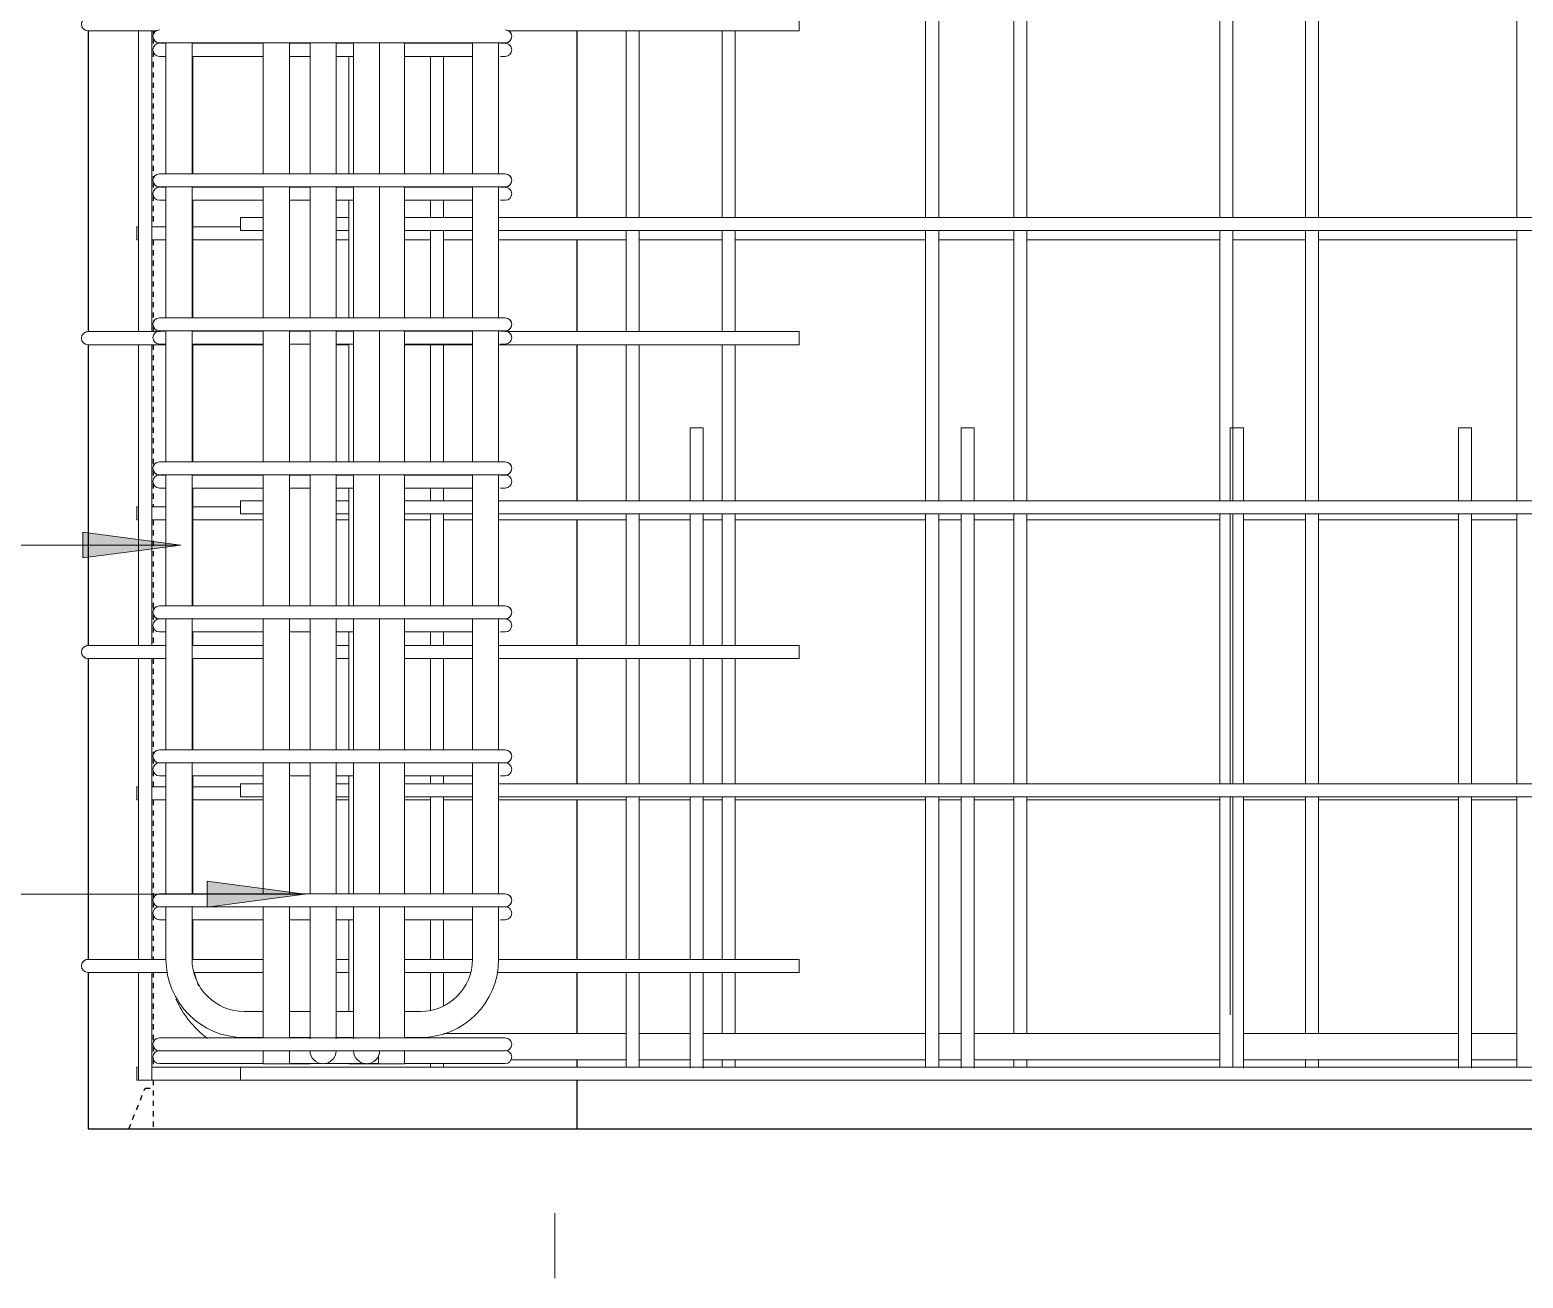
# Model space of a CAD drawing. Header units: millimetres. Extents: x 12491 to 23610, y -3081 to 6026.
# Drawn here: x 14579 to 15495, y -1486 to -721 of the extents above; entities that cross this region are included whole.
import ezdxf

# ---------------------------------------------------------------- set-up
doc = ezdxf.new("R2010")
doc.units = ezdxf.units.MM
doc.linetypes.add('Dash', pattern=[6.36, 3.18, -3.18])
for name, color, linetype, lineweight in [('A-WALL', 113, 'Continuous', 25), ('A-WALL-HDLN', 110, 'Dash', 25), ('G-ANNO-SYMB', 111, 'Continuous', 9), ('S-RBAR', 171, 'Continuous', 18), ('S-RBAR-IDEN', 171, 'Continuous', 9)]:
    doc.layers.add(name, color=color, linetype=linetype, lineweight=lineweight)

msp = doc.modelspace()

# ---------------------------------------------------------------- hatches: boundary and pattern name
at = {"layer": 'S-RBAR-IDEN'}
for points in [[(14671.48662, -1036.89433), (14611.48662, -1028.99518), (14611.48662, -1044.79348)], [(14747.55935, -1251.00516), (14687.55935, -1243.10601), (14687.55935, -1258.90431)]]:
    msp.add_hatch(color=256, dxfattribs=at).paths.add_polyline_path(points)

# ---------------------------------------------------------------- linework, layer by layer
at = {"layer": 'A-WALL'}
for p, q in [((14614.56745, -721.5), (14614.56745, -906)), ((14914.5695, -836.06703), (14914.5695, -721.5)), ((14914.5695, -906), (14914.5695, -849.72414)), ((14614.56745, -914), (14614.56745, -1098.5)), ((14914.5695, -1009.71136), (14914.5695, -914)), ((14914.5695, -1098.5), (14914.5695, -1021.48276)), ((14614.56745, -1106.5), (14614.56745, -1291)), ((14914.5695, -1183.35568), (14914.5695, -1106.5)), ((14914.5695, -1291), (14914.5695, -1193.24138)), ((14614.56745, -1299), (14614.56745, -1395)), ((14914.5695, -1336.5), (14914.5695, -1299)), ((14914.5695, -1357), (14914.5695, -1352.5)), ((14914.5695, -1395), (14914.5695, -1365)), ((14614.56745, -1395), (16114.63777, -1395))]:
    msp.add_line(p, q, dxfattribs=at)
at = {"layer": 'A-WALL-HDLN'}
for p, q in [((14654.56745, -721.5), (14654.56745, -723.85307)), ((14654.56745, -726.02845), (14654.56745, -732.089)), ((14654.56745, -734.26438), (14654.56745, -812.16367)), ((14654.56745, -814.33905), (14654.56745, -820.339)), ((14654.56745, -822.51438), (14654.56745, -841.72414)), ((14654.56745, -849.72414), (14654.56745, -900.47426)), ((14654.56745, -902.64965), (14654.56745, -906)), ((14654.56745, -914), (14654.56745, -988.78486)), ((14654.56745, -990.96024), (14654.56745, -996.839)), ((14654.56745, -999.01438), (14654.56745, -1013.48276)), ((14654.56745, -1021.48276), (14654.56745, -1077.09546)), ((14654.56745, -1079.27084), (14654.56745, -1085.089)), ((14654.56745, -1087.26438), (14654.56745, -1098.5)), ((14654.56745, -1106.5), (14654.56745, -1165.40606)), ((14654.56745, -1167.58144), (14654.56745, -1173.339)), ((14654.56745, -1175.51438), (14654.56745, -1185.24138)), ((14654.56745, -1193.24138), (14654.56745, -1253.71666)), ((14654.56745, -1255.89204), (14654.56745, -1261.589)), ((14654.56745, -1263.76438), (14654.56745, -1291)), ((14654.56745, -1299), (14654.56745, -1342.02726)), ((14654.56745, -1344.20264), (14654.56745, -1349.839)), ((14654.56745, -1352.01438), (14654.56745, -1357)), ((14639.5698, -1395), (14649.5698, -1370)), ((14649.5698, -1370), (14654.56745, -1370)), ((14654.56745, -1365), (14654.56745, -1395))]:
    msp.add_line(p, q, dxfattribs=at)
at = {"layer": 'G-ANNO-SYMB'}
msp.add_line((14900.74861, -1446.70275), (14900.74861, -1486.47579), dxfattribs=at)
at = {"layer": 'S-RBAR'}
for p, q in [((15128.16911, -836.06703), (15128.16911, -670.42271)), ((15136.16911, -836.06703), (15136.16911, -670.42271)), ((15182.23411, -836.06703), (15182.23411, -670.42271)), ((15190.23411, -836.06703), (15190.23411, -670.42271)), ((15308.60239, -836.06703), (15308.60239, -670.42271)), ((15316.60239, -836.06703), (15316.60239, -670.42271)), ((15361.10439, -836.06703), (15361.10439, -670.42271)), ((15369.10439, -836.06703), (15369.10439, -670.42271)), ((15490.59817, -836.06703), (15490.59817, -670.42271)), ((15050.5695, -713.5), (15050.5695, -721.5)), ((14614.5695, -721.5), (14634.5695, -721.5)), ((14656.37184, -721.5), (14634.5695, -721.5)), ((14645.62327, -906), (14645.62327, -721.5)), ((14653.62327, -906), (14653.62327, -721.5)), ((15050.5695, -721.5), (14872.37184, -721.5)), ((14944.61082, -836.06703), (14944.61082, -721.5)), ((14952.61082, -836.06703), (14952.61082, -721.5)), ((15003.36383, -836.06703), (15003.36383, -721.5)), ((15011.36383, -836.06703), (15011.36383, -721.5)), ((14678.37184, -728.93386), (14658.37184, -728.93386)), ((14659.05333, -729.18359), (14661.83664, -729.18359)), ((14662.37184, -728.93386), (14662.37184, -809.24446)), ((14678.37184, -728.93386), (14850.37184, -728.93386)), ((14678.37184, -728.93386), (14678.37184, -809.24446)), ((14722.02703, -729.18359), (14678.37184, -729.18359)), ((14722.02703, -809.24446), (14722.02703, -728.93386)), ((14738.02703, -809.24446), (14738.02703, -728.93386)), ((14750.70022, -729.18359), (14738.02703, -729.18359)), ((14750.70022, -728.93386), (14750.70022, -809.24446)), ((14766.70022, -728.93386), (14766.70022, -809.24446)), ((14777.38707, -729.18359), (14766.70022, -729.18359)), ((14777.38707, -728.93386), (14777.38707, -809.24446)), ((14793.38707, -728.93386), (14793.38707, -809.24446)), ((14808.63133, -809.24446), (14808.63133, -728.93386)), ((14850.37184, -729.18359), (14808.63133, -729.18359)), ((14864.51398, -728.93386), (14850.37184, -728.93386)), ((14850.37184, -809.24446), (14850.37184, -728.93386)), ((14870.37184, -728.93386), (14864.51398, -728.93386)), ((14870.37184, -728.93386), (14864.51398, -728.93386)), ((14866.37184, -809.24446), (14866.37184, -728.93386)), ((14867.56391, -729.18359), (14870.37184, -729.18359)), ((14658.37184, -737.18359), (14662.07162, -737.18359)), ((14722.02703, -737.18359), (14678.37184, -737.18359)), ((14678.76303, -737.18359), (14678.76303, -809.24446)), ((14750.70022, -737.18359), (14738.02703, -737.18359)), ((14777.38707, -737.18359), (14766.70022, -737.18359)), ((14774.56723, -809.24446), (14774.56723, -737.18359)), ((14850.37184, -737.18359), (14808.63133, -737.18359)), ((14824.49355, -809.24446), (14824.49355, -737.18359)), ((14832.49355, -809.24446), (14832.49355, -737.18359)), ((14867.56391, -737.18359), (14870.37184, -737.18359)), ((14678.37184, -809.24446), (14658.37184, -809.24446)), ((14678.37184, -809.24446), (14850.37184, -809.24446)), ((14870.37184, -809.24446), (14850.37184, -809.24446)), ((14870.37184, -809.24446), (14850.37184, -809.24446)), ((14678.37184, -817.24446), (14658.37184, -817.24446)), ((14659.05333, -817.43359), (14661.83664, -817.43359)), ((14662.37184, -817.24446), (14662.37184, -897.55505)), ((14678.37184, -817.24446), (14850.37184, -817.24446)), ((14678.37184, -817.24446), (14678.37184, -897.55505)), ((14722.02703, -817.43359), (14678.37184, -817.43359)), ((14722.02703, -897.55505), (14722.02703, -817.24446)), ((14738.02703, -897.55505), (14738.02703, -817.24446)), ((14750.70022, -817.43359), (14738.02703, -817.43359)), ((14750.70022, -817.24446), (14750.70022, -897.55505)), ((14766.70022, -817.24446), (14766.70022, -897.55505)), ((14777.38707, -817.43359), (14766.70022, -817.43359)), ((14777.38707, -817.24446), (14777.38707, -897.55505)), ((14793.38707, -817.24446), (14793.38707, -897.55505)), ((14808.63133, -897.55505), (14808.63133, -817.24446)), ((14850.37184, -817.43359), (14808.63133, -817.43359)), ((14864.51398, -817.24446), (14850.37184, -817.24446)), ((14850.37184, -897.55505), (14850.37184, -817.24446)), ((14870.37184, -817.24446), (14864.51398, -817.24446)), ((14870.37184, -817.24446), (14864.51398, -817.24446)), ((14866.37184, -897.55505), (14866.37184, -817.24446)), ((14867.56391, -817.43359), (14870.37184, -817.43359)), ((14658.37184, -825.43359), (14662.07162, -825.43359)), ((14722.02703, -825.43359), (14678.37184, -825.43359)), ((14678.76303, -825.43359), (14678.76303, -897.55505)), ((14750.70022, -825.43359), (14738.02703, -825.43359)), ((14777.38707, -825.43359), (14766.70022, -825.43359)), ((14774.56723, -897.55505), (14774.56723, -825.43359)), ((14850.37184, -825.43359), (14808.63133, -825.43359)), ((14824.49355, -836.06703), (14824.49355, -825.43359)), ((14832.49355, -836.06703), (14832.49355, -825.43359)), ((14867.56391, -825.43359), (14870.37184, -825.43359)), ((14644.58551, -841.72414), (14645.62327, -841.72414)), ((14644.58551, -849.72414), (14644.58551, -841.72414)), ((14653.62327, -841.72414), (14662.37184, -841.72414)), ((14678.76303, -841.72414), (14708.14662, -841.72414)), ((14708.14662, -836.06703), (14722.02703, -836.06703)), ((14708.14662, -844.06703), (14708.14662, -836.06703)), ((14766.70022, -836.06703), (14774.56723, -836.06703)), ((14808.63133, -836.06703), (14850.37184, -836.06703)), ((14866.37184, -836.06703), (16044.58551, -836.06703)), ((14644.58551, -849.72414), (14645.62327, -849.72414)), ((14653.62327, -849.72414), (14662.37184, -849.72414)), ((14678.76303, -849.72414), (14722.02703, -849.72414)), ((14708.14662, -844.06703), (14722.02703, -844.06703)), ((14766.70022, -844.06703), (14774.56723, -844.06703)), ((14766.70022, -849.72414), (14774.56723, -849.72414)), ((14808.63133, -844.06703), (14850.37184, -844.06703)), ((14808.63133, -849.72414), (14824.49355, -849.72414)), ((14824.49355, -897.55505), (14824.49355, -844.06703)), ((14832.49355, -897.55505), (14832.49355, -844.06703)), ((14832.49355, -849.72414), (14850.37184, -849.72414)), ((14866.37184, -844.06703), (16044.58551, -844.06703)), ((14866.37184, -849.72414), (14944.61082, -849.72414)), ((14944.61082, -906), (14944.61082, -844.06703)), ((14952.61082, -906), (14952.61082, -844.06703)), ((14952.61082, -849.72414), (15003.36383, -849.72414)), ((15003.36383, -906), (15003.36383, -844.06703)), ((15011.36383, -906), (15011.36383, -844.06703)), ((15011.36383, -849.72414), (15128.16911, -849.72414)), ((15128.16911, -1009.71136), (15128.16911, -844.06703)), ((15136.16911, -1009.71136), (15136.16911, -844.06703)), ((15136.16911, -849.72414), (15182.23411, -849.72414)), ((15182.23411, -1009.71136), (15182.23411, -844.06703)), ((15190.23411, -1009.71136), (15190.23411, -844.06703)), ((15190.23411, -849.72414), (15308.60239, -849.72414)), ((15308.60239, -1009.71136), (15308.60239, -844.06703)), ((15316.60239, -1009.71136), (15316.60239, -844.06703)), ((15316.60239, -849.72414), (15361.10439, -849.72414)), ((15361.10439, -1009.71136), (15361.10439, -844.06703)), ((15369.10439, -1009.71136), (15369.10439, -844.06703)), ((15369.10439, -849.72414), (15490.59817, -849.72414)), ((15490.59817, -1009.71136), (15490.59817, -844.06703)), ((14614.5695, -906), (14634.5695, -906)), ((14656.90174, -906), (14634.5695, -906)), ((14659.07936, -906), (14657.36028, -906)), ((14678.37184, -897.55505), (14658.37184, -897.55505)), ((14678.37184, -905.55505), (14658.37184, -905.55505)), ((14659.05333, -905.68359), (14661.83664, -905.68359)), ((14662.37184, -905.55505), (14662.37184, -985.86565)), ((14678.37184, -897.55505), (14850.37184, -897.55505)), ((14678.37184, -905.55505), (14850.37184, -905.55505)), ((14678.37184, -905.55505), (14678.37184, -985.86565)), ((14722.02703, -905.68359), (14678.37184, -905.68359)), ((14722.02703, -985.86565), (14722.02703, -905.55505)), ((14738.02703, -985.86565), (14738.02703, -905.55505)), ((14750.70022, -905.68359), (14738.02703, -905.68359)), ((14750.70022, -905.55505), (14750.70022, -985.86565)), ((14766.70022, -905.55505), (14766.70022, -985.86565)), ((14777.38707, -905.68359), (14766.70022, -905.68359)), ((14777.38707, -905.55505), (14777.38707, -985.86565)), ((14793.38707, -905.55505), (14793.38707, -985.86565)), ((14808.63133, -985.86565), (14808.63133, -905.55505)), ((14850.37184, -905.68359), (14808.63133, -905.68359)), ((14870.37184, -897.55505), (14850.37184, -897.55505)), ((14870.37184, -897.55505), (14850.37184, -897.55505)), ((14864.51398, -905.55505), (14850.37184, -905.55505)), ((14850.37184, -985.86565), (14850.37184, -905.55505)), ((14870.37184, -905.55505), (14864.51398, -905.55505)), ((14870.37184, -905.55505), (14864.51398, -905.55505)), ((14866.37184, -985.86565), (14866.37184, -905.55505)), ((14867.56391, -905.68359), (14870.37184, -905.68359)), ((14871.38341, -906), (14870.37184, -906)), ((15050.5695, -906), (14871.84194, -906)), ((15050.5695, -906), (15050.5695, -914)), ((14614.5695, -914), (14634.5695, -914)), ((14662.37184, -914), (14634.5695, -914)), ((14645.62327, -1098.5), (14645.62327, -914)), ((14653.62327, -1098.5), (14653.62327, -914)), ((14658.37184, -913.68359), (14662.07162, -913.68359)), ((14722.02703, -913.68359), (14678.37184, -913.68359)), ((14722.02703, -914), (14678.37184, -914)), ((14678.76303, -914), (14678.76303, -985.86565)), ((14750.70022, -913.68359), (14738.02703, -913.68359)), ((14777.38707, -913.68359), (14766.70022, -913.68359)), ((14774.56723, -914), (14766.70022, -914)), ((14774.56723, -985.86565), (14774.56723, -913.68359)), ((14850.37184, -913.68359), (14808.63133, -913.68359)), ((14850.37184, -914), (14808.63133, -914)), ((14824.49355, -985.86565), (14824.49355, -914)), ((14832.49355, -985.86565), (14832.49355, -914)), ((15050.5695, -914), (14866.37184, -914)), ((14867.56391, -913.68359), (14870.37184, -913.68359)), ((14944.61082, -1009.71136), (14944.61082, -914)), ((14952.61082, -1009.71136), (14952.61082, -914)), ((15003.36383, -1009.71136), (15003.36383, -914)), ((15011.36383, -1009.71136), (15011.36383, -914)), ((14991.79667, -965), (14983.79667, -965)), ((14983.79667, -1009.71136), (14983.79667, -965)), ((14991.79667, -1009.71136), (14991.79667, -965)), ((15158.01791, -965), (15150.01791, -965)), ((15150.01791, -1009.71136), (15150.01791, -965)), ((15158.01791, -1009.71136), (15158.01791, -965)), ((15322.98914, -965), (15314.98914, -965)), ((15314.98914, -1009.71136), (15314.98914, -965)), ((15322.98914, -1009.71136), (15322.98914, -965)), ((15462.96037, -965), (15454.96037, -965)), ((15454.96037, -1009.71136), (15454.96037, -965)), ((15462.96037, -1009.71136), (15462.96037, -965)), ((14678.37184, -985.86565), (14658.37184, -985.86565)), ((14678.37184, -985.86565), (14850.37184, -985.86565)), ((14870.37184, -985.86565), (14850.37184, -985.86565)), ((14870.37184, -985.86565), (14850.37184, -985.86565)), ((14678.37184, -993.86565), (14658.37184, -993.86565)), ((14659.05333, -993.93359), (14661.83664, -993.93359)), ((14662.37184, -993.86565), (14662.37184, -1074.17625)), ((14678.37184, -993.86565), (14850.37184, -993.86565)), ((14678.37184, -993.86565), (14678.37184, -1074.17625)), ((14722.02703, -993.93359), (14678.37184, -993.93359)), ((14722.02703, -1074.17625), (14722.02703, -993.86565)), ((14738.02703, -1074.17625), (14738.02703, -993.86565)), ((14750.70022, -993.93359), (14738.02703, -993.93359)), ((14750.70022, -993.86565), (14750.70022, -1074.17625)), ((14766.70022, -993.86565), (14766.70022, -1074.17625)), ((14777.38707, -993.93359), (14766.70022, -993.93359)), ((14777.38707, -993.86565), (14777.38707, -1074.17625)), ((14793.38707, -993.86565), (14793.38707, -1074.17625)), ((14808.63133, -1074.17625), (14808.63133, -993.86565)), ((14850.37184, -993.93359), (14808.63133, -993.93359)), ((14864.51398, -993.86565), (14850.37184, -993.86565)), ((14850.37184, -1074.17625), (14850.37184, -993.86565)), ((14870.37184, -993.86565), (14864.51398, -993.86565)), ((14870.37184, -993.86565), (14864.51398, -993.86565)), ((14866.37184, -1074.17625), (14866.37184, -993.86565)), ((14867.56391, -993.93359), (14870.37184, -993.93359)), ((14658.37184, -1001.93359), (14662.07162, -1001.93359)), ((14722.02703, -1001.93359), (14678.37184, -1001.93359)), ((14678.76303, -1001.93359), (14678.76303, -1074.17625)), ((14750.70022, -1001.93359), (14738.02703, -1001.93359)), ((14777.38707, -1001.93359), (14766.70022, -1001.93359)), ((14774.56723, -1074.17625), (14774.56723, -1001.93359)), ((14850.37184, -1001.93359), (14808.63133, -1001.93359)), ((14824.49355, -1009.71136), (14824.49355, -1001.93359)), ((14832.49355, -1009.71136), (14832.49355, -1001.93359)), ((14867.56391, -1001.93359), (14870.37184, -1001.93359)), ((14644.58551, -1013.48276), (14645.62327, -1013.48276)), ((14644.58551, -1021.48276), (14644.58551, -1013.48276)), ((14653.62327, -1013.48276), (14662.37184, -1013.48276)), ((14678.76303, -1013.48276), (14708.14662, -1013.48276)), ((14708.14662, -1009.71136), (14722.02703, -1009.71136)), ((14708.14662, -1017.71136), (14708.14662, -1009.71136)), ((14766.70022, -1009.71136), (14774.56723, -1009.71136)), ((14808.63133, -1009.71136), (14850.37184, -1009.71136)), ((14866.37184, -1009.71136), (16044.58551, -1009.71136)), ((14644.58551, -1021.48276), (14645.62327, -1021.48276)), ((14653.62327, -1021.48276), (14662.37184, -1021.48276)), ((14678.76303, -1021.48276), (14722.02703, -1021.48276)), ((14708.14662, -1017.71136), (14722.02703, -1017.71136)), ((14766.70022, -1017.71136), (14774.56723, -1017.71136)), ((14766.70022, -1021.48276), (14774.56723, -1021.48276)), ((14808.63133, -1017.71136), (14850.37184, -1017.71136)), ((14808.63133, -1021.48276), (14824.49355, -1021.48276)), ((14824.49355, -1074.17625), (14824.49355, -1017.71136)), ((14832.49355, -1074.17625), (14832.49355, -1017.71136)), ((14832.49355, -1021.48276), (14850.37184, -1021.48276)), ((14866.37184, -1017.71136), (16044.58551, -1017.71136)), ((14866.37184, -1021.48276), (14944.61082, -1021.48276)), ((14944.61082, -1098.5), (14944.61082, -1017.71136)), ((14952.61082, -1098.5), (14952.61082, -1017.71136)), ((14952.61082, -1021.48276), (14983.79667, -1021.48276)), ((14983.79667, -1098.5), (14983.79667, -1017.71136)), ((14991.79667, -1098.5), (14991.79667, -1017.71136)), ((14991.79667, -1021.48276), (15003.36383, -1021.48276)), ((15003.36383, -1098.5), (15003.36383, -1017.71136)), ((15011.36383, -1098.5), (15011.36383, -1017.71136)), ((15011.36383, -1021.48276), (15128.16911, -1021.48276)), ((15128.16911, -1183.35568), (15128.16911, -1017.71136)), ((15136.16911, -1183.35568), (15136.16911, -1017.71136)), ((15136.16911, -1021.48276), (15150.01791, -1021.48276)), ((15150.01791, -1183.35568), (15150.01791, -1017.71136)), ((15158.01791, -1183.35568), (15158.01791, -1017.71136)), ((15158.01791, -1021.48276), (15182.23411, -1021.48276)), ((15182.23411, -1183.35568), (15182.23411, -1017.71136)), ((15190.23411, -1183.35568), (15190.23411, -1017.71136)), ((15190.23411, -1021.48276), (15308.60239, -1021.48276)), ((15308.60239, -1183.35568), (15308.60239, -1017.71136)), ((15314.98914, -1183.35568), (15314.98914, -1017.71136)), ((15316.60239, -1183.35568), (15316.60239, -1017.71136)), ((15322.98914, -1183.35568), (15322.98914, -1017.71136)), ((15322.98914, -1021.48276), (15361.10439, -1021.48276)), ((15361.10439, -1183.35568), (15361.10439, -1017.71136)), ((15369.10439, -1183.35568), (15369.10439, -1017.71136)), ((15369.10439, -1021.48276), (15454.96037, -1021.48276)), ((15454.96037, -1183.35568), (15454.96037, -1017.71136)), ((15462.96037, -1183.35568), (15462.96037, -1017.71136)), ((15462.96037, -1021.48276), (15490.59817, -1021.48276)), ((15490.59817, -1183.35568), (15490.59817, -1017.71136)), ((14678.37184, -1074.17625), (14658.37184, -1074.17625)), ((14678.37184, -1074.17625), (14850.37184, -1074.17625)), ((14870.37184, -1074.17625), (14850.37184, -1074.17625)), ((14870.37184, -1074.17625), (14850.37184, -1074.17625)), ((14678.37184, -1082.17625), (14658.37184, -1082.17625)), ((14662.37184, -1082.17625), (14662.37184, -1162.48685)), ((14678.37184, -1082.17625), (14850.37184, -1082.17625)), ((14678.37184, -1082.17625), (14678.37184, -1162.48685)), ((14722.02703, -1162.48685), (14722.02703, -1082.17625)), ((14738.02703, -1162.48685), (14738.02703, -1082.17625)), ((14750.70022, -1082.17625), (14750.70022, -1162.48685)), ((14766.70022, -1082.17625), (14766.70022, -1162.48685)), ((14777.38707, -1082.17625), (14777.38707, -1162.48685)), ((14793.38707, -1082.17625), (14793.38707, -1162.48685)), ((14808.63133, -1162.48685), (14808.63133, -1082.17625)), ((14864.51398, -1082.17625), (14850.37184, -1082.17625)), ((14850.37184, -1162.48685), (14850.37184, -1082.17625)), ((14870.37184, -1082.17625), (14864.51398, -1082.17625)), ((14870.37184, -1082.17625), (14864.51398, -1082.17625)), ((14866.37184, -1162.48685), (14866.37184, -1082.17625)), ((14614.5695, -1098.5), (14634.5695, -1098.5)), ((14662.37184, -1098.5), (14634.5695, -1098.5)), ((14658.37184, -1090.18359), (14662.07162, -1090.18359)), ((14722.02703, -1090.18359), (14678.37184, -1090.18359)), ((14722.02703, -1098.5), (14678.37184, -1098.5)), ((14678.76303, -1090.18359), (14678.76303, -1098.5)), ((14750.70022, -1090.18359), (14738.02703, -1090.18359)), ((14777.38707, -1090.18359), (14766.70022, -1090.18359)), ((14774.56723, -1098.5), (14766.70022, -1098.5)), ((14774.56723, -1162.48685), (14774.56723, -1090.18359)), ((14850.37184, -1090.18359), (14808.63133, -1090.18359)), ((14850.37184, -1098.5), (14808.63133, -1098.5)), ((14824.49355, -1098.5), (14824.49355, -1090.18359)), ((14832.49355, -1098.5), (14832.49355, -1090.18359)), ((15050.5695, -1098.5), (14866.37184, -1098.5)), ((14867.56391, -1090.18359), (14870.37184, -1090.18359)), ((15050.5695, -1098.5), (15050.5695, -1106.5)), ((14614.5695, -1106.5), (14634.5695, -1106.5)), ((14662.37184, -1106.5), (14634.5695, -1106.5)), ((14645.62327, -1291), (14645.62327, -1106.5)), ((14653.62327, -1291), (14653.62327, -1106.5)), ((14722.02703, -1106.5), (14678.37184, -1106.5)), ((14678.76303, -1106.5), (14678.76303, -1162.48685)), ((14774.56723, -1106.5), (14766.70022, -1106.5)), ((14850.37184, -1106.5), (14808.63133, -1106.5)), ((14824.49355, -1162.48685), (14824.49355, -1106.5)), ((14832.49355, -1162.48685), (14832.49355, -1106.5)), ((15050.5695, -1106.5), (14866.37184, -1106.5)), ((14944.61082, -1183.35568), (14944.61082, -1106.5)), ((14952.61082, -1183.35568), (14952.61082, -1106.5)), ((14983.79667, -1183.35568), (14983.79667, -1106.5)), ((14991.79667, -1183.35568), (14991.79667, -1106.5)), ((15003.36383, -1183.35568), (15003.36383, -1106.5)), ((15011.36383, -1183.35568), (15011.36383, -1106.5)), ((14678.37184, -1162.48685), (14658.37184, -1162.48685)), ((14678.37184, -1162.48685), (14850.37184, -1162.48685)), ((14870.37184, -1162.48685), (14850.37184, -1162.48685)), ((14870.37184, -1162.48685), (14850.37184, -1162.48685)), ((14678.37184, -1170.48685), (14658.37184, -1170.48685)), ((14662.37184, -1170.48685), (14662.37184, -1250.79745)), ((14678.37184, -1170.48685), (14850.37184, -1170.48685)), ((14678.37184, -1170.48685), (14678.37184, -1250.79745)), ((14722.02703, -1250.79745), (14722.02703, -1170.48685)), ((14738.02703, -1250.79745), (14738.02703, -1170.48685)), ((14750.70022, -1170.48685), (14750.70022, -1250.79745)), ((14766.70022, -1170.48685), (14766.70022, -1250.79745)), ((14777.38707, -1170.48685), (14777.38707, -1250.79745)), ((14793.38707, -1170.48685), (14793.38707, -1250.79745)), ((14808.63133, -1250.79745), (14808.63133, -1170.48685)), ((14864.51398, -1170.48685), (14850.37184, -1170.48685)), ((14850.37184, -1250.79745), (14850.37184, -1170.48685)), ((14870.37184, -1170.48685), (14864.51398, -1170.48685)), ((14870.37184, -1170.48685), (14864.51398, -1170.48685)), ((14866.37184, -1250.79745), (14866.37184, -1170.48685)), ((14658.37184, -1178.43359), (14662.07162, -1178.43359)), ((14722.02703, -1178.43359), (14678.37184, -1178.43359)), ((14678.76303, -1178.43359), (14678.76303, -1250.79745)), ((14750.70022, -1178.43359), (14738.02703, -1178.43359)), ((14777.38707, -1178.43359), (14766.70022, -1178.43359)), ((14774.56723, -1250.79745), (14774.56723, -1178.43359)), ((14850.37184, -1178.43359), (14808.63133, -1178.43359)), ((14824.49355, -1183.35568), (14824.49355, -1178.43359)), ((14832.49355, -1183.35568), (14832.49355, -1178.43359)), ((14867.56391, -1178.43359), (14870.37184, -1178.43359)), ((14644.58551, -1185.24138), (14645.62327, -1185.24138)), ((14644.58551, -1193.24138), (14644.58551, -1185.24138)), ((14653.62327, -1185.24138), (14662.37184, -1185.24138)), ((14678.76303, -1185.24138), (14708.14662, -1185.24138)), ((14708.14662, -1183.35568), (14722.02703, -1183.35568)), ((14708.14662, -1191.35568), (14708.14662, -1183.35568)), ((14766.70022, -1183.35568), (14774.56723, -1183.35568)), ((14808.63133, -1183.35568), (14850.37184, -1183.35568)), ((14866.37184, -1183.35568), (16044.58551, -1183.35568)), ((14644.58551, -1193.24138), (14645.62327, -1193.24138)), ((14653.62327, -1193.24138), (14662.37184, -1193.24138)), ((14678.76303, -1193.24138), (14722.02703, -1193.24138)), ((14708.14662, -1191.35568), (14722.02703, -1191.35568)), ((14766.70022, -1191.35568), (14774.56723, -1191.35568)), ((14766.70022, -1193.24138), (14774.56723, -1193.24138)), ((14808.63133, -1191.35568), (14850.37184, -1191.35568)), ((14808.63133, -1193.24138), (14824.49355, -1193.24138)), ((14824.49355, -1250.79745), (14824.49355, -1191.35568)), ((14832.49355, -1250.79745), (14832.49355, -1191.35568)), ((14832.49355, -1193.24138), (14850.37184, -1193.24138)), ((14866.37184, -1191.35568), (16044.58551, -1191.35568)), ((14866.37184, -1193.24138), (14944.61082, -1193.24138)), ((14944.61082, -1291), (14944.61082, -1191.35568)), ((14952.61082, -1291), (14952.61082, -1191.35568)), ((14952.61082, -1193.24138), (14983.79667, -1193.24138)), ((14983.79667, -1291), (14983.79667, -1191.35568)), ((14991.79667, -1291), (14991.79667, -1191.35568)), ((14991.79667, -1193.24138), (15003.36383, -1193.24138)), ((15003.36383, -1291), (15003.36383, -1191.35568)), ((15011.36383, -1291), (15011.36383, -1191.35568)), ((15011.36383, -1193.24138), (15128.16911, -1193.24138)), ((15128.16911, -1357), (15128.16911, -1191.35568)), ((15136.16911, -1357), (15136.16911, -1191.35568)), ((15136.16911, -1193.24138), (15150.01791, -1193.24138)), ((15150.01791, -1325), (15150.01791, -1191.35568)), ((15158.01791, -1325), (15158.01791, -1191.35568)), ((15158.01791, -1193.24138), (15182.23411, -1193.24138)), ((15182.23411, -1336.5), (15182.23411, -1191.35568)), ((15190.23411, -1336.5), (15190.23411, -1191.35568)), ((15190.23411, -1193.24138), (15308.60239, -1193.24138)), ((15308.60239, -1357), (15308.60239, -1191.35568)), ((15314.98914, -1325), (15314.98914, -1191.35568)), ((15316.60239, -1357), (15316.60239, -1191.35568)), ((15322.98914, -1325), (15322.98914, -1191.35568)), ((15322.98914, -1193.24138), (15361.10439, -1193.24138)), ((15361.10439, -1336.5), (15361.10439, -1191.35568)), ((15369.10439, -1336.5), (15369.10439, -1191.35568)), ((15369.10439, -1193.24138), (15454.96037, -1193.24138)), ((15454.96037, -1325), (15454.96037, -1191.35568)), ((15462.96037, -1325), (15462.96037, -1191.35568)), ((15462.96037, -1193.24138), (15490.59817, -1193.24138)), ((15490.59817, -1357), (15490.59817, -1191.35568)), ((14678.37184, -1250.79745), (14658.37184, -1250.79745)), ((14678.37184, -1250.79745), (14850.37184, -1250.79745)), ((14870.37184, -1250.79745), (14850.37184, -1250.79745)), ((14870.37184, -1250.79745), (14850.37184, -1250.79745)), ((14678.37184, -1258.79745), (14658.37184, -1258.79745)), ((14662.37184, -1258.79745), (14662.37184, -1290.93359)), ((14678.37184, -1258.79745), (14850.37184, -1258.79745)), ((14678.37184, -1258.79745), (14678.37184, -1290.93359)), ((14722.02703, -1339.10805), (14722.02703, -1258.79745)), ((14738.02703, -1339.10805), (14738.02703, -1258.79745)), ((14750.70022, -1258.79745), (14750.70022, -1307)), ((14766.70022, -1258.79745), (14766.70022, -1307)), ((14777.38707, -1258.79745), (14777.38707, -1307)), ((14793.38707, -1258.79745), (14793.38707, -1307)), ((14808.63133, -1339.10805), (14808.63133, -1258.79745)), ((14864.51398, -1258.79745), (14850.37184, -1258.79745)), ((14850.37184, -1290.93359), (14850.37184, -1258.79745)), ((14870.37184, -1258.79745), (14864.51398, -1258.79745)), ((14870.37184, -1258.79745), (14864.51398, -1258.79745)), ((14866.37184, -1290.93359), (14866.37184, -1258.79745)), ((14658.37184, -1266.68359), (14662.07162, -1266.68359)), ((14722.02703, -1266.68359), (14678.37184, -1266.68359)), ((14678.76303, -1266.68359), (14678.76303, -1289)), ((14750.70022, -1266.68359), (14738.02703, -1266.68359)), ((14777.38707, -1266.68359), (14766.70022, -1266.68359)), ((14774.56723, -1322.93359), (14774.56723, -1266.68359)), ((14850.37184, -1266.68359), (14808.63133, -1266.68359)), ((14824.49355, -1291), (14824.49355, -1266.68359)), ((14832.49355, -1291), (14832.49355, -1266.68359)), ((14867.56391, -1266.68359), (14870.37184, -1266.68359)), ((14614.5695, -1291), (14634.5695, -1291)), ((14662.38059, -1291), (14634.5695, -1291)), ((14722.02703, -1291), (14678.29506, -1291)), ((14774.56723, -1291), (14766.70022, -1291)), ((14850.44863, -1291), (14808.63133, -1291)), ((15050.5695, -1291), (14866.3631, -1291)), ((15050.5695, -1291), (15050.5695, -1299)), ((14614.5695, -1299), (14634.5695, -1299)), ((14663.43381, -1299), (14634.5695, -1299)), ((14645.62327, -1365), (14645.62327, -1299)), ((14653.62327, -1365), (14653.62327, -1299)), ((14722.02703, -1299), (14679.43381, -1299)), ((14774.56723, -1299), (14766.70022, -1299)), ((14849.30988, -1299), (14808.63133, -1299)), ((14824.49355, -1322.12766), (14824.49355, -1299)), ((14832.49355, -1319.42442), (14832.49355, -1299)), ((15050.5695, -1299), (14865.30988, -1299)), ((14944.61082, -1357), (14944.61082, -1299)), ((14952.61082, -1357), (14952.61082, -1299)), ((14983.79667, -1325), (14983.79667, -1299)), ((14991.79667, -1325), (14991.79667, -1299)), ((15003.36383, -1336.5), (15003.36383, -1299)), ((15011.36383, -1336.5), (15011.36383, -1299)), ((14750.70022, -1339.68976), (14750.70022, -1307)), ((14766.70022, -1339.68976), (14766.70022, -1307)), ((14777.38707, -1339.68976), (14777.38707, -1307)), ((14793.38707, -1339.68976), (14793.38707, -1307)), ((14710.37184, -1322.93359), (14722.02703, -1322.93359)), ((14738.02703, -1322.93359), (14750.70022, -1322.93359)), ((14766.70022, -1322.93359), (14777.38707, -1322.93359)), ((14808.63133, -1322.93359), (14818.37184, -1322.93359)), ((14983.79667, -1325), (14983.79667, -1357.65878)), ((14991.79667, -1325), (14991.79667, -1357.65878)), ((15150.01791, -1325), (15150.01791, -1357.65878)), ((15158.01791, -1325), (15158.01791, -1357.65878)), ((15322.98914, -1325), (15322.98914, -1357.65878)), ((15454.96037, -1325), (15454.96037, -1357.65878)), ((15462.96037, -1325), (15462.96037, -1357.65878)), ((14832.72178, -1336.5), (14944.61082, -1336.5)), ((14952.61082, -1336.5), (14983.79667, -1336.5)), ((14991.79667, -1336.5), (15128.16911, -1336.5)), ((15136.16911, -1336.5), (15150.01791, -1336.5)), ((15158.01791, -1336.5), (15308.60239, -1336.5)), ((15322.98914, -1336.5), (15454.96037, -1336.5)), ((15462.96037, -1336.5), (15490.59817, -1336.5)), ((14678.37184, -1339.10805), (14658.37184, -1339.10805)), ((14678.37184, -1339.10805), (14850.37184, -1339.10805)), ((14710.37184, -1338.93359), (14722.02703, -1338.93359)), ((14738.02703, -1338.93359), (14750.70022, -1338.93359)), ((14766.70022, -1338.93359), (14777.38707, -1338.93359)), ((14808.63133, -1338.93359), (14818.37184, -1338.93359)), ((14870.37184, -1339.10805), (14850.37184, -1339.10805)), ((14870.37184, -1339.10805), (14850.37184, -1339.10805)), ((14678.37184, -1347.10805), (14658.37184, -1347.10805)), ((14658.37184, -1354.93359), (14678.37184, -1354.93359)), ((14678.37184, -1347.10805), (14850.37184, -1347.10805)), ((14722.02703, -1354.93359), (14678.37184, -1354.93359)), ((14722.02703, -1355), (14722.02703, -1347.10805)), ((14738.02703, -1355), (14722.02703, -1355)), ((14738.02703, -1355), (14738.02703, -1347.10805)), ((14758.19582, -1354.93359), (14738.02703, -1354.93359)), ((14750.72576, -1355), (14738.02703, -1355)), ((14784.88267, -1354.93359), (14759.20463, -1354.93359)), ((14790.56723, -1355), (14774.56723, -1355)), ((14792.63133, -1354.93359), (14785.89148, -1354.93359)), ((14792.63133, -1355), (14790.56723, -1355)), ((14792.63133, -1355), (14792.63133, -1350.23698)), ((14808.63133, -1355), (14792.63133, -1355)), ((14808.63133, -1355), (14808.63133, -1347.10805)), ((14850.37184, -1354.93359), (14808.63133, -1354.93359)), ((14824.49355, -1357), (14824.49355, -1354.93359)), ((14832.49355, -1357), (14832.49355, -1354.93359)), ((14864.51398, -1347.10805), (14850.37184, -1347.10805)), ((14850.37184, -1354.93359), (14870.37184, -1354.93359)), ((14870.37184, -1347.10805), (14864.51398, -1347.10805)), ((14870.37184, -1347.10805), (14864.51398, -1347.10805)), ((14873.828, -1352.5), (14944.61082, -1352.5)), ((14952.61082, -1352.5), (14983.79667, -1352.5)), ((14991.79667, -1352.5), (15128.16911, -1352.5)), ((15003.36383, -1357), (15003.36383, -1352.5)), ((15011.36383, -1357), (15011.36383, -1352.5)), ((15136.16911, -1352.5), (15150.01791, -1352.5)), ((15158.01791, -1352.5), (15308.60239, -1352.5)), ((15182.23411, -1357), (15182.23411, -1352.5)), ((15190.23411, -1357), (15190.23411, -1352.5)), ((15322.98914, -1352.5), (15454.96037, -1352.5)), ((15361.10439, -1357), (15361.10439, -1352.5)), ((15369.10439, -1357), (15369.10439, -1352.5)), ((15462.96037, -1352.5), (15490.59817, -1352.5)), ((14644.58551, -1357), (14645.62327, -1357)), ((14644.58551, -1365), (14644.58551, -1357)), ((14653.62327, -1357), (14708.14662, -1357)), ((14708.14662, -1357), (16044.58551, -1357)), ((14708.14662, -1365), (14708.14662, -1357)), ((14644.58551, -1365), (14645.62327, -1365)), ((14653.62327, -1365), (14645.62327, -1365)), ((14653.62327, -1365), (14708.14662, -1365)), ((14708.14662, -1365), (16044.58551, -1365))]:
    msp.add_line(p, q, dxfattribs=at)
for centre, radius, start, end in [((14614.5695, -717.5), 4, 90, 270), ((14614.5695, -717.5), 4, 195, 240), ((14658.37184, -724.93386), 4, 90, 270), ((14658.37184, -724.93386), 4, 120.7136888, 165), ((14870.37184, -724.93386), 4, 270, 90), ((14870.37184, -724.93386), 4, 270, 90), ((14870.37184, -724.93386), 4, 15, 59.2863112), ((14658.37184, -733.18359), 4, 90, 270), ((14658.37184, -724.93386), 4, 195, 240), ((14658.37184, -724.93386), 4, 255, 270), ((14870.37184, -724.93386), 4, 270, 285), ((14870.37184, -733.18359), 4, 270, 90), ((14870.37184, -724.93386), 4, 300, 345), ((14658.37184, -813.24446), 4, 90, 270), ((14658.37184, -813.24446), 4, 120, 165), ((14658.37184, -813.24446), 4, 195, 240), ((14870.37184, -813.24446), 4, 270, 90), ((14870.37184, -813.24446), 4, 270, 90), ((14870.37184, -813.24446), 4, 15, 60), ((14870.37184, -813.24446), 4, 300, 345), ((14658.37184, -821.43359), 4, 90, 270), ((14658.37184, -813.24446), 4, 255, 270), ((14870.37184, -813.24446), 4, 270, 285), ((14870.37184, -821.43359), 4, 270, 90), ((14614.5695, -910), 4, 90, 270), ((14614.5695, -910), 4, 90, 105), ((14658.37184, -901.55505), 4, 90, 270), ((14658.37184, -909.68359), 4, 90, 270), ((14658.37184, -901.55505), 4, 195, 240), ((14658.37184, -901.55505), 4, 120, 164.75877866), ((14658.37184, -901.55505), 4, 255, 270), ((14870.37184, -901.55505), 4, 270, 90), ((14870.37184, -901.55505), 4, 270, 90), ((14870.37184, -901.55505), 4, 270, 285), ((14870.37184, -909.68359), 4, 270, 90), ((14870.37184, -901.55505), 4, 15.24122134, 60), ((14870.37184, -901.55505), 4, 300, 345), ((14614.5695, -910), 4, 120, 165), ((14614.5695, -910), 4, 195, 240), ((14658.37184, -989.86565), 4, 90, 270), ((14658.37184, -989.86565), 4, 120, 165), ((14870.37184, -989.86565), 4, 270, 90), ((14870.37184, -989.86565), 4, 270, 90), ((14870.37184, -989.86565), 4, 15, 60), ((14658.37184, -997.93359), 4, 90, 270), ((14658.37184, -989.86565), 4, 195, 240), ((14658.37184, -989.86565), 4, 255, 270), ((14870.37184, -989.86565), 4, 270, 285), ((14870.37184, -997.93359), 4, 270, 90), ((14870.37184, -989.86565), 4, 300, 345), ((14658.37184, -1078.17625), 4, 90, 270), ((14658.37184, -1078.17625), 4, 120, 165), ((14658.37184, -1078.17625), 4, 195, 240), ((14870.37184, -1078.17625), 4, 270, 90), ((14870.37184, -1078.17625), 4, 270, 90), ((14870.37184, -1078.17625), 4, 15, 60), ((14870.37184, -1078.17625), 4, 300, 345), ((14658.37184, -1086.18359), 4, 90, 270), ((14658.37184, -1078.17625), 4, 255, 270), ((14870.37184, -1078.17625), 4, 270, 285), ((14870.37184, -1086.18359), 4, 270, 90), ((14614.5695, -1102.5), 4, 90, 270), ((14614.5695, -1102.5), 4, 90, 105), ((14614.5695, -1102.5), 4, 120, 165), ((14614.5695, -1102.5), 4, 195, 240), ((14658.37184, -1166.48685), 4, 90, 270), ((14870.37184, -1166.48685), 4, 270, 90), ((14870.37184, -1166.48685), 4, 270, 90), ((14658.37184, -1174.43359), 4, 90, 270), ((14658.37184, -1166.48685), 4, 120, 165), ((14658.37184, -1166.48685), 4, 195, 240), ((14658.37184, -1166.48685), 4, 255, 270), ((14870.37184, -1166.48685), 4, 270, 285), ((14870.37184, -1174.43359), 4, 270, 90), ((14870.37184, -1166.48685), 4, 15, 60), ((14870.37184, -1166.48685), 4, 300, 345), ((14658.37184, -1254.79745), 4, 90, 270), ((14658.37184, -1254.79745), 4, 120, 165), ((14870.37184, -1254.79745), 4, 270, 90), ((14870.37184, -1254.79745), 4, 270, 90), ((14870.37184, -1254.79745), 4, 15, 60), ((14658.37184, -1262.68359), 4, 90, 270), ((14658.37184, -1254.79745), 4, 195, 232.80048949), ((14658.37184, -1254.79745), 4, 255, 270), ((14870.37184, -1254.79745), 4, 270, 285), ((14870.37184, -1262.68359), 4, 270, 90), ((14870.37184, -1254.79745), 4, 307.19951051, 345), ((14614.5695, -1295), 4, 90, 270), ((14614.5695, -1295), 4, 90, 105), ((14710.37184, -1290.93359), 48, 180, 270), ((14710.37184, -1290.93359), 32, 180, 270), ((14726.26303, -1289), 47.5, 180, 182.44023367), ((14818.37184, -1290.93359), 32, 270, 0), ((14818.37184, -1290.93359), 48, 270, 360), ((14614.5695, -1295), 4, 120, 165), ((14614.5695, -1295), 4, 195, 240), ((14726.26303, -1289), 47.5, 192.20116833, 202.60143822), ((14726.26303, -1289), 63.5, 204.46564276, 232.73946672), ((14658.37184, -1343.10805), 4, 90, 270), ((14658.37184, -1343.10805), 4, 120, 165), ((14658.37184, -1343.10805), 4, 195, 240), ((14870.37184, -1343.10805), 4, 270, 90), ((14870.37184, -1343.10805), 4, 270, 90), ((14658.37184, -1350.93359), 4, 90, 270), ((14658.37184, -1343.10805), 4, 255, 270), ((14758.70022, -1347), 8, 180.78275797, 359.21724203), ((14785.38707, -1347), 8, 180.78275797, 359.21724203), ((14870.37184, -1350.93359), 4, 270, 90)]:
    msp.add_arc(centre, radius, start, end, dxfattribs=at)
at = {"layer": 'S-RBAR-IDEN'}
for p, q in [((14671.48662, -1036.89433), (14611.48662, -1028.99518)), ((14611.48662, -1028.99518), (14611.48662, -1044.79348)), ((14671.48662, -1036.89433), (14104.11132, -1036.89433)), ((14611.48662, -1044.79348), (14671.48662, -1036.89433)), ((14747.55935, -1251.00516), (14687.55935, -1243.10601)), ((14687.55935, -1243.10601), (14687.55935, -1258.90431)), ((14747.55935, -1251.00516), (14104.32499, -1251.00516)), ((14687.55935, -1258.90431), (14747.55935, -1251.00516))]:
    msp.add_line(p, q, dxfattribs=at)

doc.saveas('drawing.dxf')
